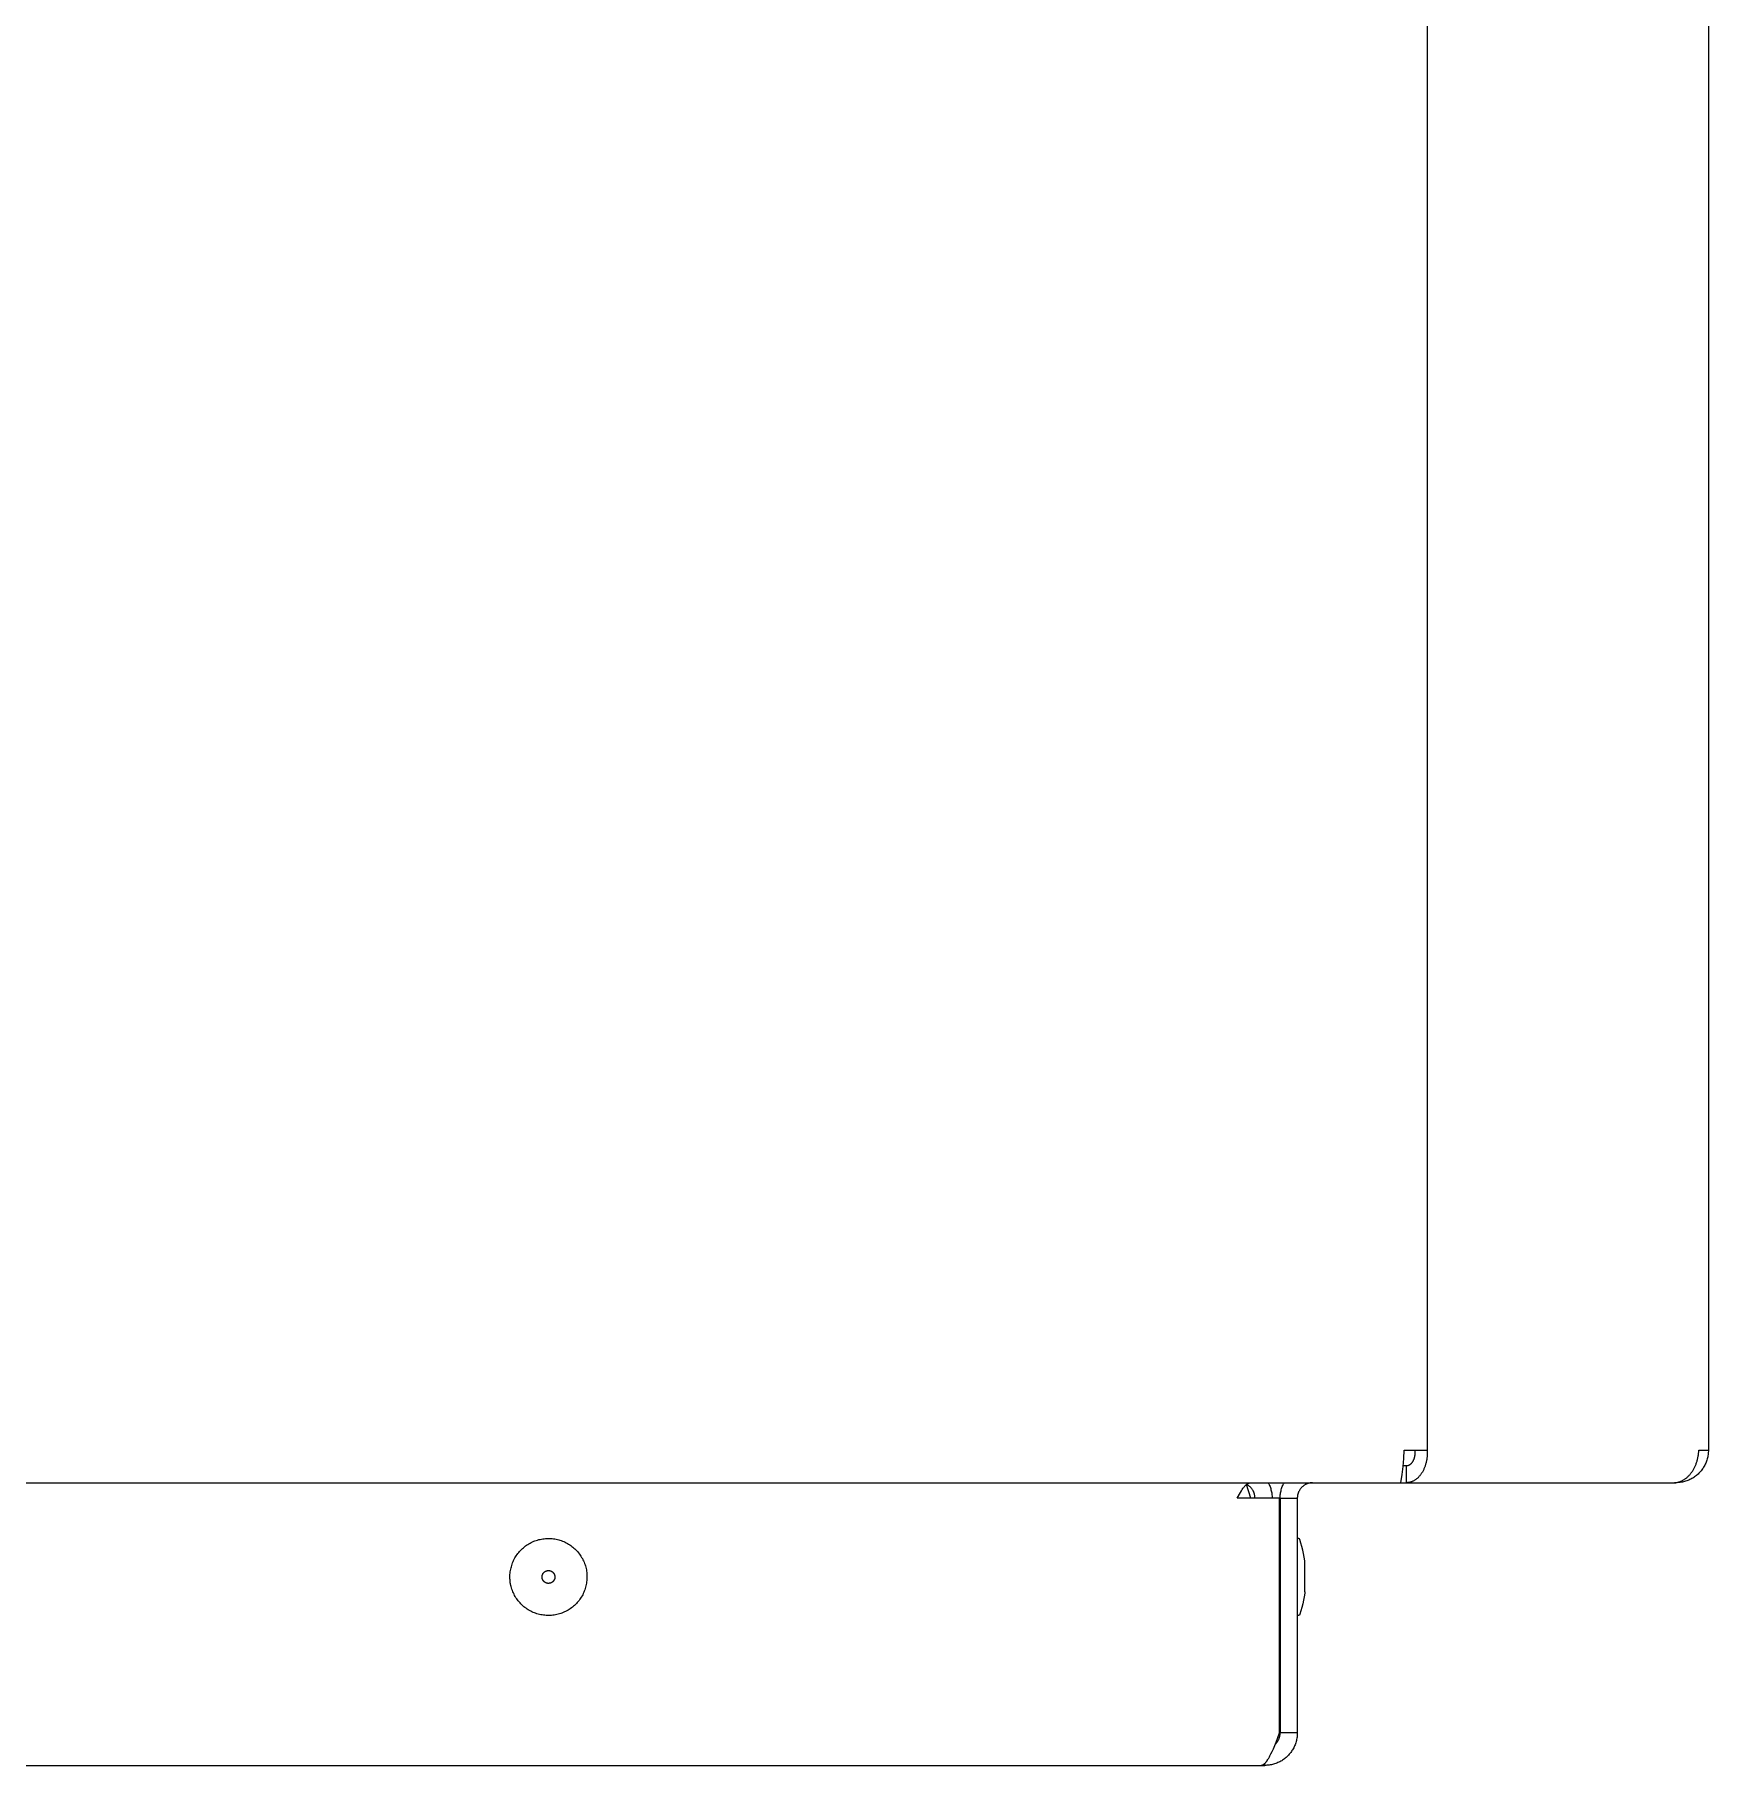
# Model space of a CAD drawing. Header units: millimetres. Extents: x -962 to 3068, y -237 to 2578.
# Drawn here: x 870.5 to 1065.9, y 1181.6 to 1383.7 of the extents above; entities that cross this region are included whole.
import ezdxf

# ---------------------------------------------------------------- set-up
doc = ezdxf.new("R2010")
doc.units = ezdxf.units.MM
doc.header["$MEASUREMENT"] = 0
doc.layers.add('Domyślny', color=7, linetype='Continuous', true_color=0x000000)
doc.layers.add('Utwórz2D linie widoczne', color=7, linetype='Continuous', true_color=0x000000)

msp = doc.modelspace()

# ---------------------------------------------------------------- linework, layer by layer
at = {"layer": 'Domyślny'}
msp.add_line((1033.08, 1980.8), (1033.08, 1218.4), dxfattribs=at)
at = {"layer": 'Utwórz2D linie widoczne'}
for p, q in [((1065.9, 1980.8), (1065.9, 1218.4)), ((1030.26, 1216.49), (1030.34, 1217.45)), ((1030.27, 1216.6), (1030.66, 1216.6)), ((1030.34, 1217.45), (1030.39, 1218.4)), ((1030.39, 1218.4), (1033.08, 1218.4)), ((1030.66, 1216.6), (1030.67, 1216.6)), ((1030.66, 1214.6), (1030.66, 1216.6)), ((1030.67, 1216.6), (1030.69, 1216.6)), ((1030.69, 1216.6), (1030.7, 1216.6)), ((1030.7, 1216.6), (1030.72, 1216.6)), ((1030.72, 1216.6), (1030.73, 1216.6)), ((1030.73, 1216.6), (1030.75, 1216.61)), ((1030.75, 1216.61), (1030.76, 1216.61)), ((1030.76, 1216.61), (1030.78, 1216.61)), ((1030.78, 1216.61), (1030.79, 1216.61)), ((1030.79, 1216.61), (1030.81, 1216.62)), ((1030.81, 1216.62), (1030.82, 1216.62)), ((1030.82, 1216.62), (1030.84, 1216.62)), ((1030.84, 1216.62), (1030.85, 1216.63)), ((1030.85, 1216.63), (1030.86, 1216.63)), ((1030.86, 1216.63), (1030.88, 1216.64)), ((1030.88, 1216.64), (1030.89, 1216.64)), ((1030.89, 1216.64), (1030.91, 1216.65)), ((1030.91, 1216.65), (1030.92, 1216.65)), ((1030.92, 1216.65), (1030.93, 1216.66)), ((1030.93, 1216.66), (1030.95, 1216.66)), ((1030.95, 1216.66), (1030.96, 1216.67)), ((1030.96, 1216.67), (1030.97, 1216.68)), ((1030.97, 1216.68), (1030.99, 1216.68)), ((1030.99, 1216.68), (1031, 1216.69)), ((1031, 1216.69), (1031.02, 1216.7)), ((1031.02, 1216.7), (1031.05, 1216.72)), ((1031.05, 1216.72), (1031.07, 1216.73)), ((1031.07, 1216.73), (1031.1, 1216.75)), ((1031.1, 1216.75), (1031.12, 1216.77)), ((1031.12, 1216.77), (1031.15, 1216.79)), ((1031.15, 1216.79), (1031.17, 1216.81)), ((1031.17, 1216.81), (1031.19, 1216.83)), ((1031.19, 1216.83), (1031.22, 1216.85)), ((1031.22, 1216.85), (1031.24, 1216.88)), ((1031.24, 1216.88), (1031.26, 1216.9)), ((1031.26, 1216.9), (1031.28, 1216.92)), ((1031.28, 1216.92), (1031.3, 1216.95)), ((1031.3, 1216.95), (1031.32, 1216.98)), ((1031.32, 1216.98), (1031.34, 1217.01)), ((1031.34, 1217.01), (1031.36, 1217.03)), ((1031.36, 1217.03), (1031.38, 1217.06)), ((1031.38, 1217.06), (1031.4, 1217.09)), ((1031.4, 1217.09), (1031.42, 1217.12)), ((1031.42, 1217.12), (1031.44, 1217.15)), ((1031.44, 1217.15), (1031.46, 1217.19)), ((1031.46, 1217.19), (1031.47, 1217.22)), ((1031.47, 1217.22), (1031.49, 1217.26)), ((1031.49, 1217.26), (1031.51, 1217.29)), ((1031.51, 1217.29), (1031.52, 1217.33)), ((1031.52, 1217.33), (1031.53, 1217.37)), ((1031.53, 1217.37), (1031.55, 1217.4)), ((1031.55, 1217.4), (1031.56, 1217.44)), ((1031.56, 1217.44), (1031.57, 1217.48)), ((1031.57, 1217.48), (1031.58, 1217.52)), ((1031.58, 1217.52), (1031.6, 1217.55)), ((1031.6, 1217.59), (1031.61, 1217.63)), ((1031.6, 1217.55), (1031.6, 1217.59)), ((1031.61, 1217.63), (1031.62, 1217.67)), ((1031.62, 1217.67), (1031.64, 1217.74)), ((1031.64, 1217.79), (1031.65, 1217.83)), ((1031.64, 1217.74), (1031.64, 1217.79)), ((1031.65, 1217.83), (1031.66, 1217.91)), ((1031.67, 1218.32), (1031.66, 1218.4)), ((1031.66, 1217.91), (1031.67, 1217.99)), ((1031.67, 1218.24), (1031.67, 1218.32)), ((1031.67, 1218.15), (1031.67, 1218.24)), ((1031.67, 1218.07), (1031.67, 1218.15)), ((1031.67, 1217.99), (1031.67, 1218.07)), ((1032.82, 1216.53), (1032.79, 1216.45)), ((1032.84, 1216.61), (1032.82, 1216.53)), ((1032.87, 1216.7), (1032.84, 1216.61)), ((1032.89, 1216.78), (1032.87, 1216.7)), ((1032.92, 1216.86), (1032.89, 1216.78)), ((1032.94, 1216.95), (1032.92, 1216.86)), ((1032.96, 1217.03), (1032.94, 1216.95)), ((1032.98, 1217.12), (1032.96, 1217.03)), ((1032.99, 1217.21), (1032.98, 1217.12)), ((1033.01, 1217.3), (1032.99, 1217.21)), ((1033.02, 1217.39), (1033.01, 1217.3)), ((1033.04, 1217.48), (1033.02, 1217.39)), ((1033.06, 1217.66), (1033.04, 1217.48)), ((1033.07, 1217.75), (1033.06, 1217.66)), ((1033.08, 1218.03), (1033.07, 1217.84)), ((1033.07, 1217.84), (1033.07, 1217.75)), ((1033.08, 1218.4), (1033.08, 1218.22)), ((1033.08, 1218.22), (1033.08, 1218.03)), ((1064.32, 1216.45), (1064.36, 1216.53)), ((1064.36, 1216.53), (1064.39, 1216.61)), ((1064.39, 1216.61), (1064.43, 1216.7)), ((1064.43, 1216.7), (1064.46, 1216.78)), ((1064.46, 1216.78), (1064.49, 1216.86)), ((1064.49, 1216.86), (1064.52, 1216.95)), ((1064.52, 1216.95), (1064.55, 1217.03)), ((1064.55, 1217.03), (1064.58, 1217.12)), ((1064.58, 1217.12), (1064.6, 1217.21)), ((1064.6, 1217.21), (1064.63, 1217.3)), ((1064.63, 1217.3), (1064.65, 1217.39)), ((1064.65, 1217.39), (1064.67, 1217.48)), ((1064.67, 1217.48), (1064.69, 1217.57)), ((1064.69, 1217.57), (1064.71, 1217.66)), ((1064.71, 1217.66), (1064.72, 1217.76)), ((1064.72, 1217.76), (1064.74, 1217.85)), ((1064.74, 1217.85), (1064.76, 1218.03)), ((1064.76, 1218.03), (1064.78, 1218.22)), ((1064.78, 1218.22), (1064.79, 1218.4)), ((1064.79, 1218.4), (1065.9, 1218.4)), ((1065.42, 1216.54), (1065.35, 1216.43)), ((1065.48, 1216.65), (1065.42, 1216.54)), ((1065.54, 1216.77), (1065.48, 1216.65)), ((1065.59, 1216.89), (1065.54, 1216.77)), ((1065.64, 1217.01), (1065.59, 1216.89)), ((1065.68, 1217.13), (1065.64, 1217.01)), ((1065.73, 1217.25), (1065.68, 1217.13)), ((1065.76, 1217.38), (1065.73, 1217.25)), ((1065.8, 1217.5), (1065.76, 1217.38)), ((1065.82, 1217.63), (1065.8, 1217.5)), ((1065.85, 1217.76), (1065.82, 1217.63)), ((1065.87, 1217.88), (1065.85, 1217.76)), ((1065.88, 1218.01), (1065.87, 1217.88)), ((1065.89, 1218.14), (1065.88, 1218.01)), ((1065.9, 1218.27), (1065.89, 1218.14)), ((1065.9, 1218.4), (1065.9, 1218.27)), ((710.92, 1214.6), (1030.01, 1214.6)), ((1012.06, 1214.47), (1012.08, 1214.48)), ((1012.08, 1214.48), (1012.1, 1214.5)), ((1012.1, 1214.5), (1012.12, 1214.51)), ((1012.12, 1214.51), (1012.14, 1214.52)), ((1012.14, 1214.52), (1012.16, 1214.53)), ((1012.16, 1214.53), (1012.19, 1214.54)), ((1012.19, 1214.54), (1012.21, 1214.55)), ((1012.21, 1214.55), (1012.23, 1214.56)), ((1012.23, 1214.56), (1012.25, 1214.57)), ((1012.25, 1214.57), (1012.27, 1214.57)), ((1012.27, 1214.57), (1012.29, 1214.58)), ((1012.29, 1214.58), (1012.3, 1214.58)), ((1012.3, 1214.58), (1012.31, 1214.58)), ((1012.31, 1214.58), (1012.32, 1214.59)), ((1012.32, 1214.59), (1012.34, 1214.59)), ((1012.34, 1214.59), (1012.35, 1214.59)), ((1012.35, 1214.59), (1012.36, 1214.59)), ((1012.36, 1214.59), (1012.37, 1214.6)), ((1012.37, 1214.6), (1012.38, 1214.6)), ((1012.38, 1214.6), (1012.39, 1214.6)), ((1012.39, 1214.6), (1012.4, 1214.6)), ((1012.4, 1214.6), (1012.41, 1214.6)), ((1012.41, 1214.6), (1012.42, 1214.6)), ((1014.51, 1214.6), (1014.57, 1214.49)), ((1014.57, 1214.49), (1014.62, 1214.38)), ((1016.25, 1214.38), (1016.3, 1214.49)), ((1016.3, 1214.49), (1016.36, 1214.6)), ((1019.06, 1214.48), (1019, 1214.46)), ((1019.11, 1214.5), (1019.06, 1214.48)), ((1019.17, 1214.52), (1019.11, 1214.5)), ((1019.23, 1214.54), (1019.17, 1214.52)), ((1019.29, 1214.55), (1019.23, 1214.54)), ((1019.35, 1214.57), (1019.29, 1214.55)), ((1019.41, 1214.58), (1019.35, 1214.57)), ((1019.47, 1214.59), (1019.41, 1214.58)), ((1019.54, 1214.59), (1019.47, 1214.59)), ((1019.6, 1214.6), (1019.54, 1214.59)), ((1019.66, 1214.6), (1019.6, 1214.6)), ((1030.01, 1214.6), (1030.15, 1215.55)), ((1030.01, 1214.6), (1030.66, 1214.6)), ((1030.15, 1215.55), (1030.26, 1216.49)), ((1030.69, 1214.6), (1030.66, 1214.6)), ((1030.66, 1214.6), (1061.84, 1214.6)), ((1030.72, 1214.6), (1030.69, 1214.6)), ((1030.75, 1214.6), (1030.72, 1214.6)), ((1030.78, 1214.61), (1030.75, 1214.6)), ((1030.81, 1214.61), (1030.78, 1214.61)), ((1030.84, 1214.61), (1030.81, 1214.61)), ((1030.87, 1214.61), (1030.84, 1214.61)), ((1030.9, 1214.62), (1030.87, 1214.61)), ((1030.94, 1214.62), (1030.9, 1214.62)), ((1030.97, 1214.63), (1030.94, 1214.62)), ((1031, 1214.64), (1030.97, 1214.63)), ((1031.03, 1214.64), (1031, 1214.64)), ((1031.06, 1214.65), (1031.03, 1214.64)), ((1031.09, 1214.66), (1031.06, 1214.65)), ((1031.12, 1214.67), (1031.09, 1214.66)), ((1031.15, 1214.67), (1031.12, 1214.67)), ((1031.18, 1214.68), (1031.15, 1214.67)), ((1031.21, 1214.69), (1031.18, 1214.68)), ((1031.24, 1214.7), (1031.21, 1214.69)), ((1031.27, 1214.72), (1031.24, 1214.7)), ((1031.33, 1214.74), (1031.27, 1214.72)), ((1031.39, 1214.77), (1031.33, 1214.74)), ((1031.45, 1214.79), (1031.39, 1214.77)), ((1031.51, 1214.82), (1031.45, 1214.79)), ((1031.56, 1214.86), (1031.51, 1214.82)), ((1031.62, 1214.89), (1031.56, 1214.86)), ((1031.68, 1214.93), (1031.62, 1214.89)), ((1031.73, 1214.97), (1031.68, 1214.93)), ((1031.79, 1215.01), (1031.73, 1214.97)), ((1031.84, 1215.05), (1031.79, 1215.01)), ((1031.9, 1215.1), (1031.84, 1215.05)), ((1031.95, 1215.14), (1031.9, 1215.1)), ((1032, 1215.19), (1031.95, 1215.14)), ((1032.05, 1215.24), (1032, 1215.19)), ((1032.1, 1215.3), (1032.05, 1215.24)), ((1032.15, 1215.35), (1032.1, 1215.3)), ((1032.2, 1215.41), (1032.15, 1215.35)), ((1032.25, 1215.47), (1032.2, 1215.41)), ((1032.29, 1215.53), (1032.25, 1215.47)), ((1032.34, 1215.59), (1032.29, 1215.53)), ((1032.38, 1215.65), (1032.34, 1215.59)), ((1032.42, 1215.71), (1032.38, 1215.65)), ((1032.47, 1215.78), (1032.42, 1215.71)), ((1032.51, 1215.85), (1032.47, 1215.78)), ((1032.55, 1215.92), (1032.51, 1215.85)), ((1032.59, 1216), (1032.55, 1215.92)), ((1032.62, 1216.07), (1032.59, 1216)), ((1032.66, 1216.14), (1032.62, 1216.07)), ((1032.69, 1216.21), (1032.66, 1216.14)), ((1032.72, 1216.29), (1032.69, 1216.21)), ((1032.76, 1216.37), (1032.72, 1216.29)), ((1032.79, 1216.45), (1032.76, 1216.37)), ((1061.84, 1214.6), (1062.1, 1214.6)), ((1061.84, 1214.6), (1061.91, 1214.6)), ((1061.91, 1214.6), (1061.98, 1214.61)), ((1061.98, 1214.61), (1062.05, 1214.61)), ((1062.05, 1214.61), (1062.12, 1214.62)), ((1062.1, 1214.6), (1062.1, 1214.62)), ((1062.23, 1214.6), (1062.1, 1214.6)), ((1062.12, 1214.62), (1062.19, 1214.63)), ((1062.19, 1214.63), (1062.26, 1214.64)), ((1062.36, 1214.61), (1062.23, 1214.6)), ((1062.26, 1214.64), (1062.33, 1214.66)), ((1062.33, 1214.66), (1062.39, 1214.67)), ((1062.49, 1214.62), (1062.36, 1214.61)), ((1062.39, 1214.67), (1062.46, 1214.69)), ((1062.46, 1214.69), (1062.53, 1214.72)), ((1062.62, 1214.64), (1062.49, 1214.62)), ((1062.53, 1214.72), (1062.6, 1214.74)), ((1062.6, 1214.74), (1062.67, 1214.77)), ((1062.75, 1214.66), (1062.62, 1214.64)), ((1062.67, 1214.77), (1062.74, 1214.79)), ((1062.74, 1214.79), (1062.8, 1214.82)), ((1062.88, 1214.68), (1062.75, 1214.66)), ((1062.8, 1214.82), (1062.87, 1214.86)), ((1062.87, 1214.86), (1062.93, 1214.89)), ((1063, 1214.71), (1062.88, 1214.68)), ((1062.93, 1214.89), (1063, 1214.93)), ((1063, 1214.93), (1063.06, 1214.97)), ((1063.13, 1214.74), (1063, 1214.71)), ((1063.06, 1214.97), (1063.13, 1215.01)), ((1063.13, 1215.01), (1063.19, 1215.05)), ((1063.25, 1214.78), (1063.13, 1214.74)), ((1063.19, 1215.05), (1063.25, 1215.1)), ((1063.25, 1215.1), (1063.31, 1215.14)), ((1063.38, 1214.82), (1063.25, 1214.78)), ((1063.31, 1215.14), (1063.37, 1215.19)), ((1063.37, 1215.19), (1063.43, 1215.24)), ((1063.5, 1214.87), (1063.38, 1214.82)), ((1063.43, 1215.24), (1063.49, 1215.3)), ((1063.49, 1215.3), (1063.55, 1215.35)), ((1063.62, 1214.92), (1063.5, 1214.87)), ((1063.55, 1215.35), (1063.61, 1215.41)), ((1063.61, 1215.41), (1063.66, 1215.47)), ((1063.74, 1214.97), (1063.62, 1214.92)), ((1063.66, 1215.47), (1063.72, 1215.53)), ((1063.72, 1215.53), (1063.77, 1215.59)), ((1063.85, 1215.03), (1063.74, 1214.97)), ((1063.77, 1215.59), (1063.82, 1215.65)), ((1063.82, 1215.65), (1063.87, 1215.71)), ((1063.97, 1215.09), (1063.85, 1215.03)), ((1063.87, 1215.71), (1063.92, 1215.78)), ((1063.92, 1215.78), (1063.97, 1215.85)), ((1063.97, 1215.85), (1064.02, 1215.92)), ((1064.08, 1215.15), (1063.97, 1215.09)), ((1064.02, 1215.92), (1064.07, 1215.99)), ((1064.07, 1215.99), (1064.11, 1216.07)), ((1064.19, 1215.22), (1064.08, 1215.15)), ((1064.11, 1216.07), (1064.15, 1216.14)), ((1064.15, 1216.14), (1064.2, 1216.21)), ((1064.3, 1215.3), (1064.19, 1215.22)), ((1064.2, 1216.21), (1064.24, 1216.29)), ((1064.24, 1216.29), (1064.28, 1216.37)), ((1064.28, 1216.37), (1064.32, 1216.45)), ((1064.4, 1215.37), (1064.3, 1215.3)), ((1064.5, 1215.45), (1064.4, 1215.37)), ((1064.6, 1215.54), (1064.5, 1215.45)), ((1064.7, 1215.62), (1064.6, 1215.54)), ((1064.79, 1215.71), (1064.7, 1215.62)), ((1064.88, 1215.81), (1064.79, 1215.71)), ((1064.97, 1215.9), (1064.88, 1215.81)), ((1065.05, 1216), (1064.97, 1215.9)), ((1065.13, 1216.1), (1065.05, 1216)), ((1065.21, 1216.21), (1065.13, 1216.1)), ((1065.28, 1216.32), (1065.21, 1216.21)), ((1065.35, 1216.43), (1065.28, 1216.32)), ((1010.87, 1212.8), (1011.26, 1213.48)), ((1015.83, 1212.8), (1010.87, 1212.8)), ((1011.26, 1213.48), (1011.37, 1213.65)), ((1011.37, 1213.65), (1011.46, 1213.8)), ((1011.46, 1213.8), (1011.56, 1213.94)), ((1011.56, 1213.94), (1011.6, 1214)), ((1011.6, 1214), (1011.65, 1214.06)), ((1011.65, 1214.06), (1011.69, 1214.11)), ((1011.69, 1214.11), (1011.74, 1214.17)), ((1011.74, 1214.17), (1011.78, 1214.22)), ((1011.78, 1214.22), (1011.82, 1214.26)), ((1011.82, 1214.26), (1011.87, 1214.31)), ((1011.87, 1214.31), (1011.89, 1214.33)), ((1011.89, 1214.33), (1011.92, 1214.35)), ((1011.92, 1214.35), (1011.96, 1214.39)), ((1011.96, 1214.39), (1011.98, 1214.41)), ((1012.47, 1212.8), (1011.97, 1214.4)), ((1011.98, 1214.41), (1012, 1214.42)), ((1012.03, 1214.38), (1011.98, 1214.41)), ((1012, 1214.42), (1012.02, 1214.44)), ((1012.02, 1214.44), (1012.04, 1214.45)), ((1012.09, 1214.35), (1012.03, 1214.38)), ((1012.04, 1214.45), (1012.06, 1214.47)), ((1012.14, 1214.31), (1012.09, 1214.35)), ((1012.19, 1214.28), (1012.14, 1214.31)), ((1012.24, 1214.24), (1012.19, 1214.28)), ((1012.29, 1214.2), (1012.24, 1214.24)), ((1012.34, 1214.17), (1012.29, 1214.2)), ((1012.38, 1214.12), (1012.34, 1214.17)), ((1012.43, 1214.08), (1012.38, 1214.12)), ((1012.47, 1214.04), (1012.43, 1214.08)), ((1012.51, 1213.99), (1012.47, 1214.04)), ((1012.55, 1213.94), (1012.51, 1213.99)), ((1012.59, 1213.9), (1012.55, 1213.94)), ((1012.63, 1213.85), (1012.59, 1213.9)), ((1012.66, 1213.79), (1012.63, 1213.85)), ((1012.7, 1213.74), (1012.66, 1213.79)), ((1012.73, 1213.69), (1012.7, 1213.74)), ((1012.76, 1213.63), (1012.73, 1213.69)), ((1012.79, 1213.58), (1012.76, 1213.63)), ((1012.81, 1213.52), (1012.79, 1213.58)), ((1012.84, 1213.47), (1012.81, 1213.52)), ((1012.86, 1213.41), (1012.84, 1213.47)), ((1012.88, 1213.35), (1012.86, 1213.41)), ((1012.89, 1213.29), (1012.88, 1213.35)), ((1012.91, 1213.23), (1012.89, 1213.29)), ((1012.92, 1213.17), (1012.91, 1213.23)), ((1012.94, 1213.11), (1012.92, 1213.17)), ((1012.95, 1213.05), (1012.94, 1213.11)), ((1012.95, 1212.99), (1012.95, 1213.05)), ((1012.96, 1212.92), (1012.95, 1212.99)), ((1012.96, 1212.86), (1012.96, 1212.92)), ((1012.96, 1212.8), (1012.96, 1212.86)), ((1014.62, 1214.38), (1014.67, 1214.26)), ((1014.67, 1214.26), (1014.72, 1214.15)), ((1014.72, 1214.15), (1014.76, 1214.03)), ((1014.76, 1214.03), (1014.8, 1213.91)), ((1014.8, 1213.91), (1014.83, 1213.79)), ((1014.83, 1213.79), (1014.86, 1213.67)), ((1014.86, 1213.67), (1014.89, 1213.55)), ((1014.89, 1213.55), (1014.91, 1213.42)), ((1014.91, 1213.42), (1014.93, 1213.3)), ((1014.93, 1213.3), (1014.94, 1213.18)), ((1014.94, 1213.18), (1014.95, 1213.05)), ((1014.95, 1213.05), (1014.96, 1212.93)), ((1014.96, 1212.93), (1014.96, 1212.8)), ((1015.83, 1185.4), (1015.83, 1212.8)), ((1015.9, 1212.8), (1015.91, 1212.93)), ((1015.9, 1212.8), (1015.9, 1185.4)), ((1015.9, 1212.8), (1017.9, 1212.8)), ((1015.91, 1213.05), (1015.92, 1213.18)), ((1015.91, 1212.93), (1015.91, 1213.05)), ((1015.92, 1213.18), (1015.94, 1213.3)), ((1015.94, 1213.3), (1015.96, 1213.42)), ((1015.96, 1213.42), (1015.98, 1213.55)), ((1015.98, 1213.55), (1016, 1213.67)), ((1016, 1213.67), (1016.03, 1213.79)), ((1016.03, 1213.79), (1016.07, 1213.91)), ((1016.07, 1213.91), (1016.11, 1214.03)), ((1016.11, 1214.03), (1016.15, 1214.15)), ((1016.15, 1214.15), (1016.2, 1214.26)), ((1016.2, 1214.26), (1016.25, 1214.38)), ((1017.91, 1212.92), (1017.9, 1212.86)), ((1017.9, 1212.86), (1017.9, 1212.8)), ((1017.9, 1212.8), (1017.9, 1185.4)), ((1017.92, 1213.05), (1017.91, 1212.99)), ((1017.91, 1212.99), (1017.91, 1212.92)), ((1017.93, 1213.11), (1017.92, 1213.05)), ((1017.94, 1213.17), (1017.93, 1213.11)), ((1017.96, 1213.23), (1017.94, 1213.17)), ((1017.97, 1213.29), (1017.96, 1213.23)), ((1017.99, 1213.35), (1017.97, 1213.29)), ((1018.01, 1213.41), (1017.99, 1213.35)), ((1018.03, 1213.46), (1018.01, 1213.41)), ((1018.05, 1213.52), (1018.03, 1213.46)), ((1018.08, 1213.58), (1018.05, 1213.52)), ((1018.11, 1213.63), (1018.08, 1213.58)), ((1018.14, 1213.69), (1018.11, 1213.63)), ((1018.17, 1213.74), (1018.14, 1213.69)), ((1018.2, 1213.79), (1018.17, 1213.74)), ((1018.24, 1213.84), (1018.2, 1213.79)), ((1018.27, 1213.89), (1018.24, 1213.84)), ((1018.31, 1213.94), (1018.27, 1213.89)), ((1018.35, 1213.99), (1018.31, 1213.94)), ((1018.39, 1214.04), (1018.35, 1213.99)), ((1018.44, 1214.08), (1018.39, 1214.04)), ((1018.48, 1214.12), (1018.44, 1214.08)), ((1018.53, 1214.16), (1018.48, 1214.12)), ((1018.58, 1214.2), (1018.53, 1214.16)), ((1018.62, 1214.24), (1018.58, 1214.2)), ((1018.67, 1214.28), (1018.62, 1214.24)), ((1018.73, 1214.31), (1018.67, 1214.28)), ((1018.78, 1214.34), (1018.73, 1214.31)), ((1018.83, 1214.38), (1018.78, 1214.34)), ((1018.89, 1214.4), (1018.83, 1214.38)), ((1018.94, 1214.43), (1018.89, 1214.4)), ((1019, 1214.46), (1018.94, 1214.43)), ((926.89, 1206.34), (926.99, 1206.46)), ((926.99, 1206.46), (927.09, 1206.58)), ((927.09, 1206.58), (927.2, 1206.7)), ((927.2, 1206.7), (927.31, 1206.81)), ((927.31, 1206.81), (927.42, 1206.92)), ((927.42, 1206.92), (927.54, 1207.02)), ((927.54, 1207.02), (927.66, 1207.12)), ((927.66, 1207.12), (927.78, 1207.22)), ((927.78, 1207.22), (927.91, 1207.31)), ((927.91, 1207.31), (928.04, 1207.39)), ((928.04, 1207.39), (928.18, 1207.48)), ((928.18, 1207.48), (928.31, 1207.55)), ((928.31, 1207.55), (928.45, 1207.63)), ((928.45, 1207.63), (928.59, 1207.69)), ((928.59, 1207.69), (928.74, 1207.76)), ((928.74, 1207.76), (928.89, 1207.82)), ((928.89, 1207.82), (929.03, 1207.87)), ((929.03, 1207.87), (929.18, 1207.91)), ((929.18, 1207.91), (929.33, 1207.96)), ((929.33, 1207.96), (929.49, 1207.99)), ((929.49, 1207.99), (929.64, 1208.02)), ((929.64, 1208.02), (929.8, 1208.05)), ((929.8, 1208.05), (929.95, 1208.07)), ((929.95, 1208.07), (930.11, 1208.09)), ((930.11, 1208.09), (930.26, 1208.1)), ((930.26, 1208.1), (930.42, 1208.1)), ((930.42, 1208.1), (930.58, 1208.1)), ((930.58, 1208.1), (930.74, 1208.09)), ((930.74, 1208.09), (930.89, 1208.08)), ((930.89, 1208.08), (931.05, 1208.06)), ((931.05, 1208.06), (931.2, 1208.04)), ((931.2, 1208.04), (931.36, 1208.01)), ((931.36, 1208.01), (931.51, 1207.98)), ((931.51, 1207.98), (931.66, 1207.94)), ((931.66, 1207.94), (931.81, 1207.89)), ((931.81, 1207.89), (931.96, 1207.84)), ((931.96, 1207.84), (932.11, 1207.79)), ((932.11, 1207.79), (932.26, 1207.73)), ((932.26, 1207.73), (932.4, 1207.66)), ((932.4, 1207.66), (932.54, 1207.59)), ((932.54, 1207.59), (932.68, 1207.52)), ((932.68, 1207.52), (932.81, 1207.44)), ((932.81, 1207.44), (932.94, 1207.35)), ((932.94, 1207.35), (933.07, 1207.27)), ((933.07, 1207.27), (933.2, 1207.17)), ((933.2, 1207.17), (933.32, 1207.07)), ((933.32, 1207.07), (933.44, 1206.97)), ((933.44, 1206.97), (933.56, 1206.87)), ((933.56, 1206.87), (933.67, 1206.76)), ((933.67, 1206.76), (933.78, 1206.64)), ((933.78, 1206.64), (933.88, 1206.52)), ((933.88, 1206.52), (933.98, 1206.4)), ((933.98, 1206.4), (934.08, 1206.28)), ((1018, 1208.1), (1017.9, 1208.1)), ((1018.01, 1208.1), (1018, 1208.1)), ((1018.02, 1208.1), (1018.01, 1208.1)), ((1018.03, 1208.1), (1018.02, 1208.1)), ((1018.02, 1208.1), (1018.02, 1208.1)), ((1018.04, 1208.1), (1018.03, 1208.1)), ((1018.05, 1208.1), (1018.04, 1208.1)), ((1018.05, 1208.09), (1018.05, 1208.1)), ((1018.06, 1208.09), (1018.05, 1208.09)), ((1018.07, 1208.09), (1018.06, 1208.09)), ((1018.08, 1208.09), (1018.07, 1208.09)), ((1018.07, 1208.09), (1018.07, 1208.09)), ((1018.08, 1208.08), (1018.08, 1208.09)), ((1018.09, 1208.08), (1018.08, 1208.08)), ((1018.1, 1208.08), (1018.09, 1208.08)), ((1018.1, 1208.07), (1018.1, 1208.08)), ((1018.11, 1208.07), (1018.1, 1208.07)), ((1018.12, 1208.06), (1018.11, 1208.07)), ((1018.11, 1208.07), (1018.11, 1208.07)), ((1018.13, 1208.06), (1018.12, 1208.06)), ((1018.13, 1208.05), (1018.13, 1208.06)), ((1018.14, 1208.05), (1018.13, 1208.05)), ((1018.15, 1208.04), (1018.14, 1208.05)), ((1018.14, 1208.05), (1018.14, 1208.05)), ((1018.16, 1208.03), (1018.15, 1208.04)), ((1018.15, 1208.04), (1018.15, 1208.04)), ((1018.16, 1208.02), (1018.16, 1208.03)), ((1018.17, 1208.01), (1018.16, 1208.02)), ((1018.16, 1208.02), (1018.16, 1208.02)), ((1018.18, 1208), (1018.17, 1208.01)), ((1018.17, 1208.01), (1018.17, 1208.01)), ((1018.18, 1207.99), (1018.18, 1208)), ((1018.18, 1208), (1018.18, 1208)), ((1018.19, 1207.98), (1018.18, 1207.99)), ((1018.19, 1207.97), (1018.19, 1207.98)), ((1018.19, 1207.98), (1018.19, 1207.98)), ((1018.19, 1207.96), (1018.19, 1207.97)), ((1018.32, 1207.56), (1018.19, 1207.96)), ((1018.44, 1207.15), (1018.32, 1207.56)), ((1018.54, 1206.74), (1018.44, 1207.15)), ((1018.63, 1206.32), (1018.54, 1206.74)), ((926.02, 1204.34), (926.05, 1204.5)), ((926.05, 1204.5), (926.09, 1204.65)), ((926.09, 1204.65), (926.13, 1204.8)), ((926.13, 1204.8), (926.17, 1204.95)), ((926.17, 1204.95), (926.22, 1205.1)), ((926.22, 1205.1), (926.28, 1205.25)), ((926.28, 1205.25), (926.34, 1205.39)), ((926.34, 1205.39), (926.4, 1205.54)), ((926.4, 1205.54), (926.47, 1205.68)), ((926.47, 1205.68), (926.55, 1205.82)), ((926.55, 1205.82), (926.62, 1205.95)), ((926.62, 1205.95), (926.71, 1206.08)), ((926.71, 1206.08), (926.8, 1206.21)), ((926.8, 1206.21), (926.89, 1206.34)), ((934.08, 1206.28), (934.17, 1206.15)), ((934.17, 1206.15), (934.26, 1206.02)), ((934.26, 1206.02), (934.34, 1205.89)), ((934.34, 1205.89), (934.42, 1205.75)), ((934.42, 1205.75), (934.49, 1205.61)), ((934.49, 1205.61), (934.56, 1205.47)), ((934.56, 1205.47), (934.62, 1205.32)), ((934.62, 1205.32), (934.68, 1205.18)), ((934.68, 1205.18), (934.73, 1205.03)), ((934.73, 1205.03), (934.78, 1204.88)), ((934.78, 1204.88), (934.82, 1204.73)), ((934.82, 1204.73), (934.86, 1204.58)), ((934.86, 1204.58), (934.89, 1204.42)), ((934.89, 1204.42), (934.91, 1204.27)), ((1015.83, 1205.7), (1015.9, 1205.7)), ((1018.71, 1205.91), (1018.63, 1206.32)), ((1018.77, 1205.49), (1018.71, 1205.91)), ((1018.78, 1205.45), (1018.77, 1205.49)), ((1018.78, 1205.42), (1018.78, 1205.45)), ((1018.78, 1205.39), (1018.78, 1205.42)), ((1018.78, 1205.35), (1018.78, 1205.39)), ((1018.78, 1203.6), (1018.78, 1205.35)), ((925.96, 1203.72), (925.97, 1203.87)), ((925.96, 1203.56), (925.96, 1203.72)), ((925.97, 1203.4), (925.96, 1203.56)), ((925.97, 1203.87), (925.98, 1204.03)), ((925.98, 1203.25), (925.97, 1203.4)), ((925.98, 1204.03), (926, 1204.19)), ((925.99, 1203.09), (925.98, 1203.25)), ((926.01, 1202.93), (925.99, 1203.09)), ((926, 1204.19), (926.02, 1204.34)), ((926.04, 1202.78), (926.01, 1202.93)), ((926.07, 1202.62), (926.04, 1202.78)), ((926.11, 1202.47), (926.07, 1202.62)), ((926.15, 1202.32), (926.11, 1202.47)), ((929.71, 1203.65), (929.72, 1203.67)), ((929.71, 1203.62), (929.71, 1203.65)), ((929.71, 1203.59), (929.71, 1203.62)), ((929.71, 1203.57), (929.71, 1203.59)), ((929.71, 1203.54), (929.71, 1203.57)), ((929.72, 1203.52), (929.71, 1203.54)), ((929.72, 1203.72), (929.73, 1203.75)), ((929.72, 1203.7), (929.72, 1203.72)), ((929.72, 1203.67), (929.72, 1203.7)), ((929.72, 1203.49), (929.72, 1203.52)), ((929.73, 1203.46), (929.72, 1203.49)), ((929.73, 1203.78), (929.74, 1203.8)), ((929.73, 1203.75), (929.73, 1203.78)), ((929.73, 1203.44), (929.73, 1203.46)), ((929.74, 1203.41), (929.73, 1203.44)), ((929.74, 1203.8), (929.75, 1203.83)), ((929.74, 1203.39), (929.74, 1203.41)), ((929.75, 1203.36), (929.74, 1203.39)), ((929.75, 1203.83), (929.76, 1203.85)), ((929.76, 1203.34), (929.75, 1203.36)), ((929.76, 1203.88), (929.77, 1203.9)), ((929.76, 1203.85), (929.76, 1203.88)), ((929.77, 1203.31), (929.76, 1203.34)), ((929.77, 1203.9), (929.79, 1203.92)), ((929.78, 1203.29), (929.77, 1203.31)), ((929.79, 1203.27), (929.78, 1203.29)), ((929.79, 1203.92), (929.8, 1203.95)), ((929.8, 1203.24), (929.79, 1203.27)), ((929.8, 1203.95), (929.81, 1203.97)), ((929.82, 1203.22), (929.8, 1203.24)), ((929.81, 1203.97), (929.82, 1203.99)), ((929.82, 1203.99), (929.84, 1204.01)), ((929.83, 1203.2), (929.82, 1203.22)), ((929.84, 1203.18), (929.83, 1203.2)), ((929.84, 1204.01), (929.85, 1204.04)), ((929.86, 1203.15), (929.84, 1203.18)), ((929.85, 1204.04), (929.87, 1204.06)), ((929.88, 1203.13), (929.86, 1203.15)), ((929.87, 1204.06), (929.88, 1204.08)), ((929.88, 1204.08), (929.9, 1204.1)), ((929.89, 1203.11), (929.88, 1203.13)), ((929.91, 1203.09), (929.89, 1203.11)), ((929.9, 1204.1), (929.92, 1204.12)), ((929.93, 1203.07), (929.91, 1203.09)), ((929.92, 1204.12), (929.94, 1204.14)), ((929.95, 1203.06), (929.93, 1203.07)), ((929.94, 1204.14), (929.96, 1204.15)), ((929.97, 1203.04), (929.95, 1203.06)), ((929.96, 1204.15), (929.98, 1204.17)), ((929.99, 1203.02), (929.97, 1203.04)), ((929.98, 1204.17), (930, 1204.19)), ((930.01, 1203.01), (929.99, 1203.02)), ((930, 1204.19), (930.02, 1204.2)), ((930.03, 1202.99), (930.01, 1203.01)), ((930.02, 1204.2), (930.04, 1204.22)), ((930.05, 1202.98), (930.03, 1202.99)), ((930.04, 1204.22), (930.06, 1204.23)), ((930.07, 1202.96), (930.05, 1202.98)), ((930.06, 1204.23), (930.08, 1204.25)), ((930.09, 1202.95), (930.07, 1202.96)), ((930.08, 1204.25), (930.1, 1204.26)), ((930.12, 1202.94), (930.09, 1202.95)), ((930.1, 1204.26), (930.13, 1204.27)), ((930.14, 1202.92), (930.12, 1202.94)), ((930.13, 1204.27), (930.15, 1204.28)), ((930.16, 1202.91), (930.14, 1202.92)), ((930.15, 1204.28), (930.18, 1204.29)), ((930.19, 1202.9), (930.16, 1202.91)), ((930.18, 1204.29), (930.2, 1204.3)), ((930.21, 1202.89), (930.19, 1202.9)), ((930.2, 1204.3), (930.22, 1204.31)), ((930.24, 1202.89), (930.21, 1202.89)), ((930.22, 1204.31), (930.25, 1204.32)), ((930.26, 1202.88), (930.24, 1202.89)), ((930.25, 1204.32), (930.27, 1204.33)), ((930.29, 1202.87), (930.26, 1202.88)), ((930.27, 1204.33), (930.3, 1204.33)), ((930.31, 1202.87), (930.29, 1202.87)), ((930.3, 1204.33), (930.33, 1204.34)), ((930.34, 1202.86), (930.31, 1202.87)), ((930.33, 1204.34), (930.35, 1204.34)), ((930.37, 1202.86), (930.34, 1202.86)), ((930.35, 1204.34), (930.38, 1204.35)), ((930.39, 1202.85), (930.37, 1202.86)), ((930.38, 1204.35), (930.4, 1204.35)), ((930.42, 1202.85), (930.39, 1202.85)), ((930.4, 1204.35), (930.43, 1204.35)), ((930.44, 1202.85), (930.42, 1202.85)), ((930.43, 1204.35), (930.46, 1204.35)), ((930.47, 1202.85), (930.44, 1202.85)), ((930.46, 1204.35), (930.48, 1204.35)), ((930.5, 1202.85), (930.47, 1202.85)), ((930.48, 1204.35), (930.51, 1204.35)), ((930.52, 1202.85), (930.5, 1202.85)), ((930.51, 1204.35), (930.53, 1204.35)), ((930.55, 1202.86), (930.52, 1202.85)), ((930.53, 1204.35), (930.56, 1204.34)), ((930.57, 1202.86), (930.55, 1202.86)), ((930.56, 1204.34), (930.59, 1204.34)), ((930.6, 1202.86), (930.57, 1202.86)), ((930.59, 1204.34), (930.61, 1204.34)), ((930.63, 1202.87), (930.6, 1202.86)), ((930.61, 1204.34), (930.64, 1204.33)), ((930.65, 1202.87), (930.63, 1202.87)), ((930.64, 1204.33), (930.66, 1204.32)), ((930.68, 1202.88), (930.65, 1202.87)), ((930.66, 1204.32), (930.69, 1204.32)), ((930.7, 1202.89), (930.68, 1202.88)), ((930.69, 1204.32), (930.71, 1204.31)), ((930.73, 1202.9), (930.7, 1202.89)), ((930.71, 1204.31), (930.74, 1204.3)), ((930.75, 1202.91), (930.73, 1202.9)), ((930.74, 1204.3), (930.76, 1204.29)), ((930.77, 1202.92), (930.75, 1202.91)), ((930.76, 1204.29), (930.79, 1204.28)), ((930.8, 1202.93), (930.77, 1202.92)), ((930.79, 1204.28), (930.81, 1204.27)), ((930.82, 1202.94), (930.8, 1202.93)), ((930.81, 1204.27), (930.83, 1204.25)), ((930.84, 1202.95), (930.82, 1202.94)), ((930.83, 1204.25), (930.85, 1204.24)), ((930.87, 1202.97), (930.84, 1202.95)), ((930.85, 1204.24), (930.88, 1204.23)), ((930.89, 1202.98), (930.87, 1202.97)), ((930.88, 1204.23), (930.9, 1204.21)), ((930.91, 1203), (930.89, 1202.98)), ((930.9, 1204.21), (930.92, 1204.2)), ((930.93, 1203.01), (930.91, 1203)), ((930.92, 1204.2), (930.94, 1204.18)), ((930.95, 1203.03), (930.93, 1203.01)), ((930.94, 1204.18), (930.96, 1204.16)), ((930.97, 1203.05), (930.95, 1203.03)), ((930.96, 1204.16), (930.98, 1204.14)), ((930.99, 1203.07), (930.97, 1203.05)), ((930.98, 1204.14), (931, 1204.13)), ((931.01, 1203.08), (930.99, 1203.07)), ((931, 1204.13), (931.02, 1204.11)), ((931.02, 1203.1), (931.01, 1203.08)), ((931.02, 1204.11), (931.03, 1204.09)), ((931.04, 1203.12), (931.02, 1203.1)), ((931.03, 1204.09), (931.05, 1204.07)), ((931.06, 1203.14), (931.04, 1203.12)), ((931.05, 1204.07), (931.07, 1204.05)), ((931.07, 1203.17), (931.06, 1203.14)), ((931.07, 1204.05), (931.08, 1204.03)), ((931.09, 1203.19), (931.07, 1203.17)), ((931.08, 1204.03), (931.1, 1204)), ((931.1, 1203.21), (931.09, 1203.19)), ((931.1, 1204), (931.11, 1203.98)), ((931.12, 1203.23), (931.1, 1203.21)), ((931.11, 1203.98), (931.12, 1203.96)), ((931.12, 1203.96), (931.13, 1203.94)), ((931.13, 1203.25), (931.12, 1203.23)), ((931.13, 1203.94), (931.14, 1203.91)), ((931.14, 1203.28), (931.13, 1203.25)), ((931.14, 1203.91), (931.16, 1203.89)), ((931.15, 1203.3), (931.14, 1203.28)), ((931.16, 1203.33), (931.15, 1203.3)), ((931.16, 1203.89), (931.17, 1203.86)), ((931.17, 1203.35), (931.16, 1203.33)), ((931.17, 1203.86), (931.17, 1203.84)), ((931.17, 1203.84), (931.18, 1203.81)), ((931.18, 1203.38), (931.17, 1203.35)), ((931.18, 1203.81), (931.19, 1203.79)), ((931.19, 1203.4), (931.18, 1203.38)), ((931.19, 1203.79), (931.19, 1203.76)), ((931.19, 1203.76), (931.2, 1203.74)), ((931.2, 1203.45), (931.19, 1203.43)), ((931.19, 1203.43), (931.19, 1203.4)), ((931.2, 1203.74), (931.2, 1203.71)), ((931.2, 1203.71), (931.21, 1203.69)), ((931.21, 1203.5), (931.2, 1203.48)), ((931.2, 1203.48), (931.2, 1203.45)), ((931.21, 1203.69), (931.21, 1203.66)), ((931.21, 1203.66), (931.21, 1203.63)), ((931.21, 1203.63), (931.21, 1203.61)), ((931.21, 1203.61), (931.21, 1203.58)), ((931.21, 1203.58), (931.21, 1203.56)), ((931.21, 1203.56), (931.21, 1203.53)), ((931.21, 1203.53), (931.21, 1203.5)), ((934.8, 1202.4), (934.75, 1202.25)), ((934.84, 1202.55), (934.8, 1202.4)), ((934.87, 1202.71), (934.84, 1202.55)), ((934.9, 1202.86), (934.87, 1202.71)), ((934.92, 1203.02), (934.9, 1202.86)), ((934.91, 1204.27), (934.93, 1204.11)), ((934.94, 1203.17), (934.92, 1203.02)), ((934.93, 1204.11), (934.95, 1203.96)), ((934.95, 1203.33), (934.94, 1203.17)), ((934.95, 1203.96), (934.96, 1203.8)), ((934.96, 1203.48), (934.95, 1203.33)), ((934.96, 1203.8), (934.96, 1203.64)), ((934.96, 1203.64), (934.96, 1203.48)), ((1018.78, 1201.85), (1018.78, 1203.6)), ((926.2, 1202.17), (926.15, 1202.32)), ((926.25, 1202.02), (926.2, 1202.17)), ((926.31, 1201.88), (926.25, 1202.02)), ((926.37, 1201.73), (926.31, 1201.88)), ((926.44, 1201.59), (926.37, 1201.73)), ((926.51, 1201.45), (926.44, 1201.59)), ((926.59, 1201.32), (926.51, 1201.45)), ((926.67, 1201.18), (926.59, 1201.32)), ((926.76, 1201.05), (926.67, 1201.18)), ((926.85, 1200.92), (926.76, 1201.05)), ((926.94, 1200.8), (926.85, 1200.92)), ((927.04, 1200.68), (926.94, 1200.8)), ((927.15, 1200.56), (927.04, 1200.68)), ((927.25, 1200.45), (927.15, 1200.56)), ((927.37, 1200.34), (927.25, 1200.45)), ((927.48, 1200.23), (927.37, 1200.34)), ((933.62, 1200.39), (933.5, 1200.28)), ((933.73, 1200.5), (933.62, 1200.39)), ((933.83, 1200.62), (933.73, 1200.5)), ((933.94, 1200.74), (933.83, 1200.62)), ((934.03, 1200.86), (933.94, 1200.74)), ((934.13, 1200.99), (934.03, 1200.86)), ((934.22, 1201.12), (934.13, 1200.99)), ((934.3, 1201.25), (934.22, 1201.12)), ((934.38, 1201.39), (934.3, 1201.25)), ((934.46, 1201.52), (934.38, 1201.39)), ((934.53, 1201.66), (934.46, 1201.52)), ((934.59, 1201.81), (934.53, 1201.66)), ((934.65, 1201.95), (934.59, 1201.81)), ((934.71, 1202.1), (934.65, 1201.95)), ((934.75, 1202.25), (934.71, 1202.1)), ((1015.83, 1201.5), (1015.9, 1201.5)), ((1018.54, 1200.46), (1018.44, 1200.05)), ((1018.63, 1200.88), (1018.54, 1200.46)), ((1018.71, 1201.29), (1018.63, 1200.88)), ((1018.77, 1201.71), (1018.71, 1201.29)), ((1018.78, 1201.75), (1018.77, 1201.71)), ((1018.78, 1201.85), (1018.78, 1201.82)), ((1018.78, 1201.82), (1018.78, 1201.78)), ((1018.78, 1201.78), (1018.78, 1201.75)), ((927.6, 1200.13), (927.48, 1200.23)), ((927.72, 1200.03), (927.6, 1200.13)), ((927.85, 1199.94), (927.72, 1200.03)), ((927.98, 1199.85), (927.85, 1199.94)), ((928.11, 1199.76), (927.98, 1199.85)), ((928.25, 1199.68), (928.11, 1199.76)), ((928.39, 1199.61), (928.25, 1199.68)), ((928.53, 1199.54), (928.39, 1199.61)), ((928.67, 1199.47), (928.53, 1199.54)), ((928.82, 1199.41), (928.67, 1199.47)), ((928.96, 1199.36), (928.82, 1199.41)), ((929.11, 1199.31), (928.96, 1199.36)), ((929.26, 1199.26), (929.11, 1199.31)), ((929.41, 1199.22), (929.26, 1199.26)), ((929.57, 1199.19), (929.41, 1199.22)), ((929.72, 1199.16), (929.57, 1199.19)), ((929.88, 1199.14), (929.72, 1199.16)), ((930.03, 1199.12), (929.88, 1199.14)), ((930.19, 1199.11), (930.03, 1199.12)), ((930.35, 1199.1), (930.19, 1199.11)), ((930.5, 1199.1), (930.35, 1199.1)), ((930.66, 1199.1), (930.5, 1199.1)), ((930.82, 1199.11), (930.66, 1199.1)), ((930.97, 1199.13), (930.82, 1199.11)), ((931.13, 1199.15), (930.97, 1199.13)), ((931.28, 1199.18), (931.13, 1199.15)), ((931.44, 1199.21), (931.28, 1199.18)), ((931.59, 1199.24), (931.44, 1199.21)), ((931.74, 1199.29), (931.59, 1199.24)), ((931.89, 1199.33), (931.74, 1199.29)), ((932.04, 1199.39), (931.89, 1199.33)), ((932.19, 1199.44), (932.04, 1199.39)), ((932.33, 1199.51), (932.19, 1199.44)), ((932.47, 1199.57), (932.33, 1199.51)), ((932.61, 1199.65), (932.47, 1199.57)), ((932.75, 1199.72), (932.61, 1199.65)), ((932.88, 1199.81), (932.75, 1199.72)), ((933.01, 1199.89), (932.88, 1199.81)), ((933.14, 1199.98), (933.01, 1199.89)), ((933.27, 1200.08), (933.14, 1199.98)), ((933.39, 1200.18), (933.27, 1200.08)), ((933.5, 1200.28), (933.39, 1200.18)), ((1018, 1199.1), (1017.9, 1199.1)), ((1018.01, 1199.1), (1018, 1199.1)), ((1018.02, 1199.1), (1018.01, 1199.1)), ((1018.03, 1199.1), (1018.02, 1199.1)), ((1018.02, 1199.1), (1018.02, 1199.1)), ((1018.04, 1199.1), (1018.03, 1199.1)), ((1018.05, 1199.1), (1018.04, 1199.1)), ((1018.06, 1199.11), (1018.05, 1199.11)), ((1018.05, 1199.11), (1018.05, 1199.1)), ((1018.07, 1199.11), (1018.06, 1199.11)), ((1018.08, 1199.12), (1018.07, 1199.11)), ((1018.07, 1199.11), (1018.07, 1199.11)), ((1018.09, 1199.12), (1018.08, 1199.12)), ((1018.08, 1199.12), (1018.08, 1199.12)), ((1018.1, 1199.12), (1018.09, 1199.12)), ((1018.11, 1199.13), (1018.1, 1199.13)), ((1018.1, 1199.13), (1018.1, 1199.12)), ((1018.12, 1199.14), (1018.11, 1199.13)), ((1018.11, 1199.13), (1018.11, 1199.13)), ((1018.13, 1199.14), (1018.12, 1199.14)), ((1018.14, 1199.15), (1018.13, 1199.15)), ((1018.13, 1199.15), (1018.13, 1199.14)), ((1018.15, 1199.16), (1018.14, 1199.16)), ((1018.14, 1199.16), (1018.14, 1199.15)), ((1018.16, 1199.17), (1018.15, 1199.17)), ((1018.15, 1199.17), (1018.15, 1199.16)), ((1018.17, 1199.19), (1018.16, 1199.18)), ((1018.16, 1199.18), (1018.16, 1199.18)), ((1018.16, 1199.18), (1018.16, 1199.17)), ((1018.18, 1199.2), (1018.17, 1199.19)), ((1018.17, 1199.19), (1018.17, 1199.19)), ((1018.19, 1199.22), (1018.18, 1199.21)), ((1018.18, 1199.21), (1018.18, 1199.21)), ((1018.18, 1199.21), (1018.18, 1199.2)), ((1018.32, 1199.64), (1018.19, 1199.24)), ((1018.19, 1199.24), (1018.19, 1199.23)), ((1018.19, 1199.23), (1018.19, 1199.22)), ((1018.19, 1199.22), (1018.19, 1199.22)), ((1018.44, 1200.05), (1018.32, 1199.64)), ((1015.11, 1183.54), (1015.42, 1184.3)), ((1015.38, 1184.13), (1015.42, 1184.17)), ((1015.42, 1184.3), (1015.83, 1185.4)), ((1015.42, 1184.17), (1015.46, 1184.22)), ((1015.46, 1184.22), (1015.5, 1184.26)), ((1015.5, 1184.26), (1015.54, 1184.31)), ((1015.54, 1184.31), (1015.57, 1184.36)), ((1015.57, 1184.36), (1015.61, 1184.41)), ((1015.61, 1184.41), (1015.64, 1184.47)), ((1015.64, 1184.47), (1015.67, 1184.52)), ((1015.67, 1184.52), (1015.7, 1184.57)), ((1015.7, 1184.57), (1015.73, 1184.63)), ((1015.73, 1184.63), (1015.75, 1184.68)), ((1015.75, 1184.68), (1015.78, 1184.74)), ((1015.78, 1184.74), (1015.8, 1184.8)), ((1015.8, 1184.8), (1015.82, 1184.86)), ((1015.82, 1184.86), (1015.84, 1184.92)), ((1015.84, 1184.92), (1015.85, 1184.97)), ((1015.85, 1184.97), (1015.87, 1185.03)), ((1015.87, 1185.03), (1015.88, 1185.09)), ((1015.88, 1185.09), (1015.89, 1185.16)), ((1015.89, 1185.22), (1015.9, 1185.28)), ((1015.89, 1185.16), (1015.89, 1185.22)), ((1017.9, 1185.4), (1015.9, 1185.4)), ((1015.9, 1185.34), (1015.9, 1185.4)), ((1015.9, 1185.28), (1015.9, 1185.34)), ((1017.73, 1184.25), (1017.68, 1184.13)), ((1017.76, 1184.38), (1017.73, 1184.25)), ((1017.8, 1184.5), (1017.76, 1184.38)), ((1017.82, 1184.63), (1017.8, 1184.5)), ((1017.85, 1184.76), (1017.82, 1184.63)), ((1017.87, 1184.88), (1017.85, 1184.76)), ((1017.88, 1185.01), (1017.87, 1184.88)), ((1017.89, 1185.14), (1017.88, 1185.01)), ((1017.9, 1185.27), (1017.89, 1185.14)), ((1017.9, 1185.4), (1017.9, 1185.27)), ((1014.37, 1182.13), (1014.4, 1182.18)), ((1014.4, 1182.18), (1014.46, 1182.27)), ((1014.46, 1182.27), (1014.52, 1182.37)), ((1014.52, 1182.37), (1014.58, 1182.46)), ((1014.58, 1182.46), (1014.65, 1182.58)), ((1014.65, 1182.58), (1014.71, 1182.7)), ((1014.71, 1182.7), (1014.83, 1182.93)), ((1014.83, 1182.93), (1014.98, 1183.24)), ((1014.98, 1183.24), (1015.11, 1183.54)), ((1015.33, 1184.09), (1015.38, 1184.13)), ((1016.08, 1182.15), (1015.97, 1182.09)), ((1016.19, 1182.22), (1016.08, 1182.15)), ((1016.3, 1182.3), (1016.19, 1182.22)), ((1016.4, 1182.37), (1016.3, 1182.3)), ((1016.5, 1182.45), (1016.4, 1182.37)), ((1016.6, 1182.54), (1016.5, 1182.45)), ((1016.7, 1182.62), (1016.6, 1182.54)), ((1016.79, 1182.71), (1016.7, 1182.62)), ((1016.88, 1182.81), (1016.79, 1182.71)), ((1016.97, 1182.9), (1016.88, 1182.81)), ((1017.05, 1183), (1016.97, 1182.9)), ((1017.13, 1183.1), (1017.05, 1183)), ((1017.21, 1183.21), (1017.13, 1183.1)), ((1017.28, 1183.32), (1017.21, 1183.21)), ((1017.35, 1183.43), (1017.28, 1183.32)), ((1017.42, 1183.54), (1017.35, 1183.43)), ((1017.48, 1183.65), (1017.42, 1183.54)), ((1017.54, 1183.77), (1017.48, 1183.65)), ((1017.59, 1183.89), (1017.54, 1183.77)), ((1017.64, 1184.01), (1017.59, 1183.89)), ((1017.68, 1184.13), (1017.64, 1184.01)), ((727.32, 1181.6), (1013.61, 1181.6)), ((1013.61, 1181.6), (1013.62, 1181.6)), ((1013.61, 1181.6), (1014.1, 1181.6)), ((1013.62, 1181.6), (1013.64, 1181.6)), ((1013.64, 1181.6), (1013.65, 1181.6)), ((1013.65, 1181.6), (1013.67, 1181.6)), ((1013.67, 1181.6), (1013.68, 1181.61)), ((1013.68, 1181.61), (1013.7, 1181.61)), ((1013.7, 1181.61), (1013.71, 1181.61)), ((1013.71, 1181.61), (1013.73, 1181.61)), ((1013.73, 1181.61), (1013.74, 1181.62)), ((1013.74, 1181.62), (1013.76, 1181.62)), ((1013.76, 1181.62), (1013.77, 1181.63)), ((1013.77, 1181.63), (1013.79, 1181.63)), ((1013.79, 1181.63), (1013.8, 1181.64)), ((1013.8, 1181.64), (1013.82, 1181.64)), ((1013.82, 1181.64), (1013.83, 1181.65)), ((1013.83, 1181.65), (1013.85, 1181.65)), ((1013.85, 1181.65), (1013.86, 1181.66)), ((1013.86, 1181.66), (1013.88, 1181.67)), ((1013.88, 1181.67), (1013.89, 1181.68)), ((1013.89, 1181.68), (1013.91, 1181.69)), ((1013.91, 1181.69), (1013.92, 1181.69)), ((1013.92, 1181.69), (1013.94, 1181.7)), ((1013.94, 1181.7), (1013.95, 1181.71)), ((1013.95, 1181.71), (1013.97, 1181.72)), ((1013.97, 1181.72), (1013.98, 1181.73)), ((1013.98, 1181.73), (1014, 1181.74)), ((1014, 1181.74), (1014.03, 1181.76)), ((1014.03, 1181.76), (1014.05, 1181.79)), ((1014.05, 1181.79), (1014.08, 1181.81)), ((1014.08, 1181.81), (1014.12, 1181.84)), ((1014.1, 1181.6), (1014.1, 1181.83)), ((1014.23, 1181.6), (1014.1, 1181.6)), ((1014.12, 1181.84), (1014.15, 1181.87)), ((1014.15, 1181.87), (1014.18, 1181.91)), ((1014.18, 1181.91), (1014.21, 1181.94)), ((1014.21, 1181.94), (1014.24, 1181.98)), ((1014.36, 1181.61), (1014.23, 1181.6)), ((1014.24, 1181.98), (1014.27, 1182.01)), ((1014.27, 1182.01), (1014.3, 1182.05)), ((1014.3, 1182.05), (1014.33, 1182.09)), ((1014.33, 1182.09), (1014.37, 1182.13)), ((1014.49, 1181.62), (1014.36, 1181.61)), ((1014.62, 1181.64), (1014.49, 1181.62)), ((1014.75, 1181.66), (1014.62, 1181.64)), ((1014.88, 1181.68), (1014.75, 1181.66)), ((1015, 1181.71), (1014.88, 1181.68)), ((1015.13, 1181.74), (1015, 1181.71)), ((1015.25, 1181.78), (1015.13, 1181.74)), ((1015.38, 1181.82), (1015.25, 1181.78)), ((1015.5, 1181.87), (1015.38, 1181.82)), ((1015.62, 1181.92), (1015.5, 1181.87)), ((1015.74, 1181.97), (1015.62, 1181.92)), ((1015.85, 1182.03), (1015.74, 1181.97)), ((1015.97, 1182.09), (1015.85, 1182.03))]:
    msp.add_line(p, q, dxfattribs=at)

doc.saveas('drawing.dxf')
